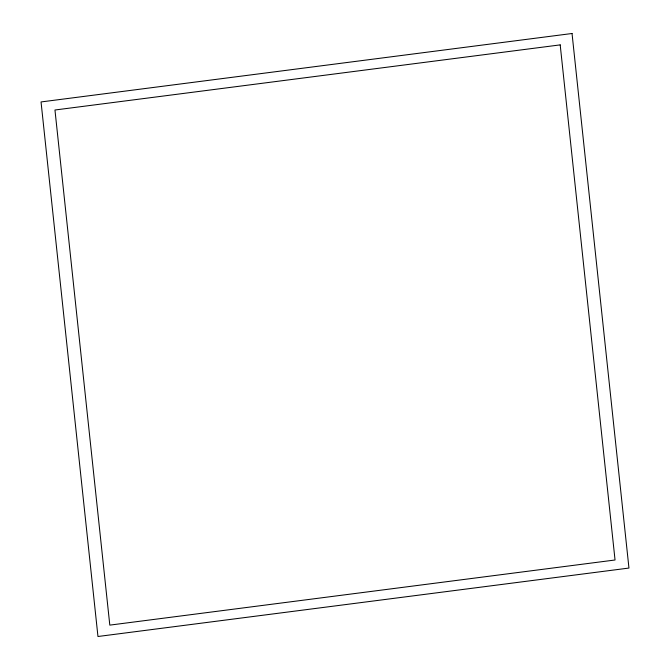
<?xml version="1.0" encoding="UTF-8"?>
<svg xmlns="http://www.w3.org/2000/svg" width="670" height="670" viewBox="0 0 670 670"><rect width="100%" height="100%" fill="white"/><g stroke="black" fill="none" stroke-linecap="round" stroke-linejoin="round"><path stroke-width="1" d="M572.038 33.5L41.046 101.941L97.962 636.5L628.954 568.059L572.038 33.5M560.195 44.882L54.957 110.006L109.805 625.118L615.043 559.994L560.195 44.882"/></g></svg>
